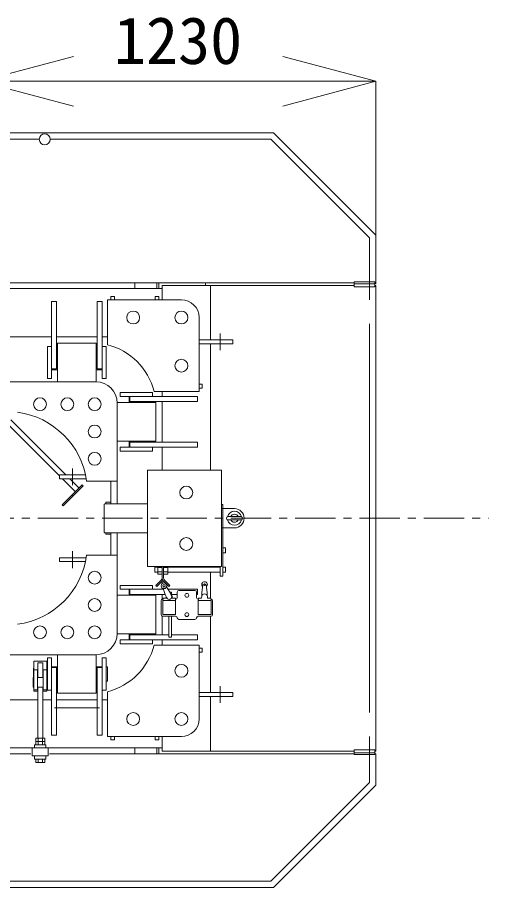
# Model space of a CAD drawing. Units: millimetres, scale not verified. Extents: x -19862 to 20428, y -14084 to 14197.
# Drawn here: x -6227 to -4762, y -6600 to -3890 of the extents above; entities that cross this region are included whole.
import ezdxf
from ezdxf.enums import TextEntityAlignment as Align

# ---------------------------------------------------------------- set-up
doc = ezdxf.new("R2010")
doc.units = ezdxf.units.MM
doc.header["$LTSCALE"] = 100
doc.linetypes.add('USER2', pattern=[2, 1.25, -0.25, 0.25, -0.25])
doc.layers.add('2-0', color=7, linetype='Continuous', lineweight=18)
doc.layers.add('2-1', color=5, linetype='Continuous', lineweight=9)
doc.styles.add('ＭＳ ゴシック', font='')
doc.styles.get('ＭＳ ゴシック').set_extended_font_data('MS Gothic')

msp = doc.modelspace()

# ---------------------------------------------------------------- linework, layer by layer
at = {"layer": '2-0'}
for p, q in [((-7253.8, -4249.8), (-5431.2, -4249.8)), ((-5431.2, -4249.8), (-5112.5, -4568.5)), ((-6525.5, -4270), (-6159.5, -4270)), ((-6125.5, -4270), (-5439.5, -4270)), ((-5112.5, -4716.6), (-5112.5, -4568.5)), ((-5180.7, -4719.8), (-5180.7, -4713.8)), ((-5115.7, -4713.8), (-5180.7, -4713.8)), ((-5115.7, -4728.8), (-5115.7, -4713.8)), ((-7050.7, -4716.6), (-5180.7, -4716.6)), ((-6907.5, -4734.8), (-5777.5, -4734.8)), ((-5862.5, -4734.8), (-5862.5, -4716.6)), ((-5793.5, -4734.8), (-5793.5, -4716.6)), ((-5787.5, -4734.8), (-5787.5, -4716.6)), ((-5777.5, -4724.8), (-5627.5, -4724.8)), ((-5777.5, -4769.8), (-5777.5, -4724.8)), ((-5642.5, -4724.8), (-5642.5, -4716.6)), ((-5637.5, -4724.8), (-5180.7, -4724.8)), ((-5627.5, -4894.8), (-5627.5, -4724.8)), ((-5180.7, -4728.8), (-5180.7, -4719.8)), ((-5115.7, -4719.8), (-5180.7, -4719.8)), ((-5180.7, -4728.8), (-5115.7, -4728.8)), ((-5115.7, -4716.6), (-5112.5, -4716.6)), ((-5115.7, -4724.8), (-5112.5, -4724.8)), ((-5112.5, -6174.8), (-5112.5, -4724.8)), ((-5937.5, -4759.8), (-5937.5, -4769.8)), ((-5925.5, -4759.8), (-5937.5, -4759.8)), ((-5925.5, -4759.8), (-5925.5, -4769.8)), ((-5799.5, -4759.8), (-5799.5, -4769.8)), ((-5787.5, -4759.8), (-5799.5, -4759.8)), ((-5787.5, -4759.8), (-5787.5, -4769.8)), ((-6121.5, -4984.8), (-6121.5, -4774.8)), ((-5979.5, -4984.8), (-5979.5, -4774.8)), ((-5979.5, -4774.8), (-5963.5, -4774.8)), ((-5963.5, -4984.8), (-5963.5, -4774.8)), ((-5947.5, -4769.8), (-5947.5, -4909.8)), ((-5717.5, -4769.8), (-5947.5, -4769.8)), ((-5662.5, -4824.8), (-5662.5, -5054.8)), ((-5132.7, -6054.8), (-5132.7, -4844.8)), ((-5597.5, -4874.8), (-5597.5, -4926.8)), ((-6563.5, -4884.8), (-6121.5, -4884.8)), ((-6105.5, -4884.8), (-5979.5, -4884.8)), ((-5963.5, -4884.8), (-5947.5, -4884.8)), ((-5557.5, -4894.8), (-5662.5, -4894.8)), ((-5557.5, -4894.8), (-5557.5, -4906.8)), ((-6121.5, -4914.8), (-6133.5, -4914.8)), ((-6133.5, -5014.8), (-6133.5, -4914.8)), ((-6121.5, -4914.8), (-6121.5, -5014.8)), ((-6102.5, -4904.8), (-5982.5, -4904.8)), ((-6102.5, -4904.8), (-6102.5, -5024.8)), ((-5982.5, -4904.8), (-5982.5, -5024.8)), ((-5963.5, -4914.8), (-5951.5, -4914.8)), ((-5963.5, -4914.8), (-5963.5, -5014.8)), ((-5951.5, -5014.8), (-5951.5, -4914.8)), ((-5557.5, -4906.8), (-5662.5, -4906.8)), ((-5627.5, -5299.8), (-5627.5, -4906.8)), ((-6105.5, -4942.3), (-6102.5, -4942.3)), ((-5982.5, -4942.3), (-5979.5, -4942.3)), ((-6105.5, -4984.8), (-6121.5, -4984.8)), ((-5979.5, -4984.8), (-5963.5, -4984.8)), ((-6121.5, -4987.3), (-6102.5, -4987.3)), ((-5982.5, -4987.3), (-5963.5, -4987.3)), ((-5984, -5024.8), (-6701, -5024.8)), ((-6121.5, -5014.8), (-6133.5, -5014.8)), ((-6102.5, -5024.8), (-5982.5, -5024.8)), ((-5963.5, -5014.8), (-5951.5, -5014.8)), ((-5652.5, -5032.8), (-5662.5, -5032.8)), ((-5652.5, -5032.8), (-5652.5, -5044.8)), ((-5907.5, -5058.8), (-5807.5, -5058.8)), ((-5907.5, -5070.8), (-5907.5, -5058.8)), ((-5807.5, -5070.8), (-5807.5, -5058.8)), ((-5662.5, -5054.8), (-5802.5, -5054.8)), ((-5777.5, -5070.8), (-5777.5, -5054.8)), ((-5652.5, -5044.8), (-5662.5, -5044.8)), ((-5917.5, -5089.8), (-5917.5, -5209.8)), ((-5797.5, -5089.8), (-5917.5, -5089.8)), ((-5917.5, -5404.8), (-5917.5, -5091.3)), ((-5807.5, -5070.8), (-5907.5, -5070.8)), ((-5880, -5070.8), (-5880, -5089.8)), ((-5877.5, -5070.8), (-5667.5, -5070.8)), ((-5877.5, -5086.8), (-5877.5, -5070.8)), ((-5877.5, -5086.8), (-5667.5, -5086.8)), ((-5835, -5086.8), (-5835, -5089.8)), ((-5797.5, -5089.8), (-5797.5, -5209.8)), ((-5777.5, -5212.8), (-5777.5, -5086.8)), ((-5667.5, -5086.8), (-5667.5, -5070.8)), ((-6248.3, -5143.5), (-6077, -5314.8)), ((-6259.6, -5154.8), (-6096.5, -5318)), ((-5797.5, -5209.8), (-5917.5, -5209.8)), ((-5907.5, -5228.8), (-5907.5, -5240.8)), ((-5807.5, -5228.8), (-5907.5, -5228.8)), ((-5880, -5209.8), (-5880, -5228.8)), ((-5877.5, -5212.8), (-5877.5, -5228.8)), ((-5877.5, -5228.8), (-5667.5, -5228.8)), ((-5835, -5209.8), (-5835, -5212.8)), ((-5807.5, -5228.8), (-5807.5, -5240.8)), ((-5777.5, -5299.8), (-5777.5, -5228.8)), ((-5907.5, -5240.8), (-5807.5, -5240.8)), ((-6056.5, -5294.8), (-6056.5, -5346.8)), ((-5822.5, -5299.8), (-5592.5, -5299.8)), ((-5822.5, -5599.8), (-5822.5, -5299.8)), ((-5592.5, -5599.8), (-5592.5, -5299.8)), ((-6016, -5314.8), (-6096.5, -5314.8)), ((-6087.7, -5326.8), (-6047.5, -5367)), ((-6065, -5326.8), (-6036.2, -5355.6)), ((-6012.5, -5334.8), (-5917.5, -5334.8)), ((-5936.5, -5334.8), (-5936.5, -5404.8)), ((-6057.4, -5376.9), (-6054.2, -5380)), ((-5957.5, -5493.2), (-5957.5, -5406.4)), ((-5952.5, -5399.8), (-5936.5, -5399.8)), ((-5952.5, -5399.8), (-5952.5, -5404.8)), ((-5592.5, -5406.8), (-5588.5, -5406.8)), ((-5588.5, -5629.8), (-5588.5, -5406.8)), ((-5592.5, -5419.8), (-5552.5, -5419.8)), ((-5572.5, -5444.8), (-5532.5, -5444.8)), ((-5572.5, -5454.8), (-5532.5, -5454.8)), ((-5955.9, -5494.8), (-5957.5, -5493.2)), ((-5955.9, -5494.8), (-5822.5, -5494.8)), ((-5952.5, -5494.8), (-5952.5, -5499.8)), ((-5952.5, -5499.8), (-5936.5, -5499.8)), ((-5936.5, -5494.8), (-5936.5, -5564.8)), ((-5917.5, -5808.3), (-5917.5, -5494.8)), ((-5592.5, -5479.8), (-5552.5, -5479.8)), ((-6056.5, -5604.8), (-6056.5, -5552.8)), ((-5580.5, -5541.8), (-5588.5, -5541.8)), ((-5580.5, -5557.8), (-5580.5, -5541.8)), ((-6012.5, -5564.8), (-5917.5, -5564.8)), ((-5580.5, -5557.8), (-5588.5, -5557.8)), ((-6016, -5584.8), (-6096.5, -5584.8)), ((-5822.5, -5599.8), (-5592.5, -5599.8)), ((-5800.5, -5617.8), (-5800.5, -5601.8)), ((-5790.7, -5601.8), (-5800.5, -5601.8)), ((-5790.7, -5623.7), (-5790.7, -5599.8)), ((-5790.7, -5602.9), (-5777.7, -5602.9)), ((-5777.7, -5636.3), (-5777.7, -5599.8)), ((-5773.2, -5635.7), (-5773.2, -5599.8)), ((-5760.2, -5602.9), (-5773.2, -5602.9)), ((-5760.2, -5623.7), (-5760.2, -5599.8)), ((-5597.5, -5601.8), (-5760.2, -5601.8)), ((-5597.5, -5629.8), (-5597.5, -5599.8)), ((-5580.5, -5601.8), (-5588.5, -5601.8)), ((-5580.5, -5617.8), (-5580.5, -5601.8)), ((-5790.7, -5617.8), (-5800.5, -5617.8)), ((-5790.7, -5616.7), (-5777.7, -5616.7)), ((-5777.7, -5623.7), (-5790.7, -5623.7)), ((-5760.2, -5616.7), (-5773.2, -5616.7)), ((-5773.2, -5623.7), (-5760.2, -5623.7)), ((-5597.5, -5617.8), (-5760.2, -5617.8)), ((-5627.5, -5698.8), (-5627.5, -5617.8)), ((-5588.5, -5629.8), (-5597.5, -5629.8)), ((-5580.5, -5617.8), (-5588.5, -5617.8)), ((-5907.5, -5658.8), (-5807.5, -5658.8)), ((-5907.5, -5670.8), (-5907.5, -5658.8)), ((-5807.5, -5670.8), (-5807.5, -5658.8)), ((-5780.7, -5642.7), (-5797.2, -5659.3)), ((-5797.2, -5659.3), (-5794, -5662.4)), ((-5777.5, -5645.9), (-5794, -5662.4)), ((-5777.5, -5653.4), (-5777.5, -5645.9)), ((-5777.5, -5653.4), (-5777.5, -5645.9)), ((-5773.5, -5645.9), (-5757, -5662.4)), ((-5770.3, -5642.7), (-5753.8, -5659.3)), ((-5753.8, -5659.3), (-5757, -5662.4)), ((-5650.5, -5656.4), (-5653.5, -5682.4)), ((-5640.5, -5656.4), (-5637.5, -5682.4)), ((-5807.5, -5670.8), (-5907.5, -5670.8)), ((-5880, -5670.8), (-5880, -5689.8)), ((-5877.5, -5686.8), (-5877.5, -5670.8)), ((-5877.5, -5670.8), (-5773.4, -5670.8)), ((-5877.5, -5686.8), (-5767.9, -5686.8)), ((-5835, -5686.8), (-5835, -5689.8)), ((-5777.5, -5670.8), (-5777.5, -5666.6)), ((-5777.5, -5670.8), (-5777.5, -5666.6)), ((-5777.5, -5702.2), (-5777.5, -5686.8)), ((-5774.2, -5668.4), (-5767.9, -5686.9)), ((-5762.7, -5697.8), (-5767.9, -5686.9)), ((-5763.7, -5663.5), (-5753.4, -5680.1)), ((-5759.2, -5670.8), (-5667.5, -5670.8)), ((-5753.6, -5679.8), (-5748, -5679.8)), ((-5748.3, -5690.9), (-5753.4, -5680.1)), ((-5748, -5688), (-5748, -5679.8)), ((-5748, -5686.8), (-5730.5, -5686.8)), ((-5730.5, -5696.8), (-5730.5, -5679.8)), ((-5725.5, -5674.8), (-5675.5, -5674.8)), ((-5720.5, -5674.8), (-5680.5, -5674.8)), ((-5670.5, -5696.8), (-5670.5, -5679.8)), ((-5670.5, -5686.8), (-5667.5, -5686.8)), ((-5667.5, -5686.8), (-5667.5, -5670.8)), ((-5653.5, -5690.2), (-5653.5, -5682.4)), ((-5637.5, -5690.2), (-5637.5, -5682.4)), ((-5917.5, -5689.8), (-5917.5, -5809.8)), ((-5797.5, -5689.8), (-5917.5, -5689.8)), ((-5797.5, -5689.8), (-5797.5, -5809.8)), ((-5780.5, -5706.8), (-5780.5, -5749.8)), ((-5775.5, -5705.8), (-5774.6, -5699.6)), ((-5775.5, -5701.8), (-5774.9, -5701.8)), ((-5775.5, -5705.8), (-5775.5, -5749.3)), ((-5775.5, -5705.8), (-5735.5, -5705.8)), ((-5773.6, -5698.8), (-5765.9, -5698.8)), ((-5764.9, -5697.9), (-5764.5, -5694)), ((-5746.5, -5693.4), (-5746.1, -5697.9)), ((-5745.1, -5698.8), (-5737.3, -5698.8)), ((-5735.5, -5705.8), (-5736.4, -5699.6)), ((-5736.1, -5701.8), (-5735.5, -5701.8)), ((-5735.5, -5705.8), (-5735.5, -5749.3)), ((-5665.5, -5705.8), (-5664.6, -5699.6)), ((-5665.5, -5701.8), (-5664.9, -5701.8)), ((-5665.5, -5705.8), (-5665.5, -5749.3)), ((-5665.5, -5705.8), (-5625.5, -5705.8)), ((-5663.6, -5698.8), (-5655.9, -5698.8)), ((-5654.9, -5697.9), (-5654.4, -5693.4)), ((-5636.1, -5697.9), (-5636.5, -5693.4)), ((-5636.1, -5697.5), (-5636.1, -5697.9)), ((-5635.1, -5698.8), (-5627.3, -5698.8)), ((-5625.5, -5705.8), (-5626.4, -5699.6)), ((-5626.1, -5701.8), (-5625.5, -5701.8)), ((-5625.5, -5705.8), (-5625.5, -5749.3)), ((-5620.5, -5706.8), (-5620.5, -5749.8)), ((-5777.5, -5812.8), (-5777.5, -5754.4)), ((-5775.5, -5754.8), (-5735.5, -5754.8)), ((-5775, -5749.8), (-5736, -5749.8)), ((-5757, -5819.8), (-5757, -5754.8)), ((-5748, -5819.8), (-5748, -5754.8)), ((-5725.5, -5764.8), (-5675.5, -5764.8)), ((-5720.5, -5764.8), (-5680.5, -5764.8)), ((-5665.5, -5754.8), (-5625.5, -5754.8)), ((-5665, -5749.8), (-5626, -5749.8)), ((-5627.5, -5992.8), (-5627.5, -5754.8)), ((-5797.5, -5809.8), (-5917.5, -5809.8)), ((-5880, -5809.8), (-5880, -5828.8)), ((-5877.5, -5812.8), (-5877.5, -5828.8)), ((-5877.5, -5812.8), (-5757, -5812.8)), ((-5835, -5809.8), (-5835, -5812.8)), ((-5748, -5819.8), (-5757, -5819.8)), ((-5748, -5812.8), (-5667.5, -5812.8)), ((-5667.5, -5812.8), (-5667.5, -5828.8)), ((-5907.5, -5828.8), (-5907.5, -5840.8)), ((-5807.5, -5828.8), (-5907.5, -5828.8)), ((-5907.5, -5840.8), (-5807.5, -5840.8)), ((-5877.5, -5828.8), (-5667.5, -5828.8)), ((-5807.5, -5828.8), (-5807.5, -5840.8)), ((-5662.5, -5844.8), (-5802.5, -5844.8)), ((-5777.5, -5844.8), (-5777.5, -5828.8)), ((-5662.5, -6074.8), (-5662.5, -5844.8)), ((-6701, -5874.8), (-5984, -5874.8)), ((-5982.5, -5874.8), (-6102.5, -5874.8)), ((-6102.5, -5994.8), (-6102.5, -5874.8)), ((-5982.5, -5994.8), (-5982.5, -5874.8)), ((-5652.5, -5854.8), (-5662.5, -5854.8)), ((-5652.5, -5866.8), (-5662.5, -5866.8)), ((-5652.5, -5866.8), (-5652.5, -5854.8)), ((-6176.5, -5988.7), (-6176.5, -5894.8)), ((-6136.5, -5894.8), (-6176.5, -5894.8)), ((-6164.5, -5899.8), (-6148.5, -5899.8)), ((-6164.5, -5899.8), (-6164.5, -5945.7)), ((-6148.5, -5945.7), (-6148.5, -5899.8)), ((-6136.5, -5988.7), (-6136.5, -5894.8)), ((-6133.5, -5884.8), (-6133.5, -5984.8)), ((-6121.5, -5884.8), (-6133.5, -5884.8)), ((-6121.5, -5884.8), (-6121.5, -5914.8)), ((-5951.5, -5884.8), (-5963.5, -5884.8)), ((-5963.5, -5884.8), (-5963.5, -5914.8)), ((-5951.5, -5884.8), (-5951.5, -5984.8)), ((-6177.5, -5945.7), (-6177.5, -5916.8)), ((-6177.5, -5916.8), (-6176.5, -5916.8)), ((-6176.5, -5922.2), (-6165.5, -5922.2)), ((-6165.5, -5983.7), (-6165.5, -5922.2)), ((-6147.5, -5983.7), (-6147.5, -5922.2)), ((-6147.5, -5922.2), (-6136.5, -5922.2)), ((-6136.5, -5916.8), (-6135.5, -5916.8)), ((-6135.5, -5912.3), (-6133.5, -5912.3)), ((-6135.5, -5945.7), (-6135.5, -5912.3)), ((-6121.5, -5912.3), (-6102.5, -5912.3)), ((-6121.5, -5914.8), (-6121.5, -6124.8)), ((-6105.5, -5914.8), (-6121.5, -5914.8)), ((-6105.5, -6124.8), (-6105.5, -5914.8)), ((-5982.5, -5912.3), (-5963.5, -5912.3)), ((-5979.5, -5914.8), (-5963.5, -5914.8)), ((-5979.5, -6124.8), (-5979.5, -5914.8)), ((-5963.5, -5914.8), (-5963.5, -6124.8)), ((-5951.5, -5912.3), (-5947.5, -5912.3)), ((-5947.5, -5912.3), (-5947.5, -5957.3)), ((-6178.5, -5945.7), (-6178.5, -5975.7)), ((-6178.5, -5945.7), (-6176.5, -5945.7)), ((-6165.5, -5945.7), (-6147.5, -5945.7)), ((-6136.5, -5945.7), (-6134.5, -5945.7)), ((-6134.5, -5945.7), (-6134.5, -5975.7)), ((-6134.5, -5957.3), (-6133.5, -5957.3)), ((-6105.5, -5957.3), (-6102.5, -5957.3)), ((-5982.5, -5957.3), (-5979.5, -5957.3)), ((-5951.5, -5957.3), (-5947.5, -5957.3)), ((-6178.5, -5975.7), (-6176.5, -5975.7)), ((-6176.5, -5983.7), (-6165.5, -5983.7)), ((-6165.5, -5975.7), (-6147.5, -5975.7)), ((-6164.5, -5975.7), (-6164.5, -6134.8)), ((-6148.5, -6134.8), (-6148.5, -5975.7)), ((-6147.5, -5983.7), (-6136.5, -5983.7)), ((-6136.5, -5975.7), (-6134.5, -5975.7)), ((-6121.5, -5984.8), (-6133.5, -5984.8)), ((-5951.5, -5984.8), (-5963.5, -5984.8)), ((-5597.5, -6024.8), (-5597.5, -5972.8)), ((-6520.5, -6014.8), (-6164.5, -6014.8)), ((-6176.5, -5988.7), (-6164.5, -5988.7)), ((-6148.5, -5988.7), (-6136.5, -5988.7)), ((-6148.5, -6014.8), (-6121.5, -6014.8)), ((-6105.5, -6014.8), (-5979.5, -6014.8)), ((-5982.5, -5994.8), (-6102.5, -5994.8)), ((-5963.5, -6014.8), (-5947.5, -6014.8)), ((-5947.5, -6129.8), (-5947.5, -5989.8)), ((-5557.5, -6004.8), (-5662.5, -6004.8)), ((-5627.5, -6174.8), (-5627.5, -6004.8)), ((-5972.5, -6039.8), (-6112.5, -6039.8)), ((-6142.6, -6134.8), (-6170.4, -6134.8)), ((-6170.4, -6154.8), (-6170.4, -6134.8)), ((-6142.6, -6144.8), (-6170.4, -6144.8)), ((-6163.4, -6154.8), (-6163.4, -6134.8)), ((-6149.6, -6154.8), (-6149.6, -6134.8)), ((-6142.6, -6154.8), (-6142.6, -6134.8)), ((-6105.5, -6124.8), (-6121.5, -6124.8)), ((-5979.5, -6124.8), (-5963.5, -6124.8)), ((-5717.5, -6129.8), (-5947.5, -6129.8)), ((-5937.5, -6139.8), (-5937.5, -6129.8)), ((-5925.5, -6139.8), (-5937.5, -6139.8)), ((-5925.5, -6139.8), (-5925.5, -6129.8)), ((-5799.5, -6139.8), (-5799.5, -6129.8)), ((-5787.5, -6139.8), (-5799.5, -6139.8)), ((-5787.5, -6139.8), (-5787.5, -6129.8)), ((-5777.5, -6174.8), (-5777.5, -6129.8)), ((-5132.7, -6129.6), (-5132.7, -6272.8)), ((-6907.5, -6164.8), (-5777.5, -6164.8)), ((-6181.5, -6189.8), (-6181.5, -6164.8)), ((-6174, -6154.8), (-6174, -6164.8)), ((-6131.5, -6189.8), (-6131.5, -6164.8)), ((-5862.5, -6183), (-5862.5, -6164.8)), ((-5793.5, -6183), (-5793.5, -6164.8)), ((-5787.5, -6183), (-5787.5, -6164.8)), ((-5777.5, -6174.8), (-5627.5, -6174.8)), ((-5637.5, -6174.8), (-5180.7, -6174.8)), ((-5180.7, -6179.8), (-5180.7, -6170.8)), ((-5180.7, -6170.8), (-5115.7, -6170.8)), ((-5115.7, -6170.8), (-5115.7, -6185.8)), ((-5115.7, -6174.8), (-5112.5, -6174.8)), ((-6501.7, -6183), (-6185.7, -6183)), ((-6181.5, -6189.8), (-6131.5, -6189.8)), ((-6174, -6199.8), (-6174, -6189.8)), ((-6170.4, -6199.8), (-6170.4, -6209.8)), ((-6163.4, -6209.8), (-6163.4, -6199.8)), ((-6149.6, -6209.8), (-6149.6, -6199.8)), ((-6142.6, -6199.8), (-6142.6, -6209.8)), ((-6127.7, -6183), (-5180.7, -6183)), ((-5180.7, -6179.8), (-5180.7, -6185.8)), ((-5180.7, -6179.8), (-5115.7, -6179.8)), ((-5180.7, -6185.8), (-5115.7, -6185.8)), ((-5115.7, -6183), (-5112.5, -6183)), ((-5112.5, -6183), (-5112.5, -6281.1)), ((-6142.6, -6209.8), (-6170.4, -6209.8)), ((-5439.5, -6579.6), (-5132.7, -6272.8)), ((-5431.2, -6599.8), (-5112.5, -6281.1)), ((-7435.5, -6579.6), (-5439.5, -6579.6)), ((-7443.8, -6599.8), (-5431.2, -6599.8))]:
    msp.add_line(p, q, dxfattribs=at)
at = {"layer": '2-0', "color": 3, "linetype": 'USER2'}
msp.add_line((-8163.7, -5449.8), (-4762.3, -5449.8), dxfattribs=at)
at = {"layer": '2-0'}
for points in [[(-5439.5, -4270), (-5132.7, -4576.8), (-5132.7, -4770)], [(-6105.5, -4984.8), (-6105.5, -4774.8), (-6121.5, -4774.8)], [(-5877.5, -5212.8), (-5667.5, -5212.8), (-5667.5, -5228.8)], [(-6096.5, -5314.8), (-6096.5, -5326.8), (-6013.7, -5326.8)], [(-6088.5, -5408), (-6026.3, -5345.7), (-6023.1, -5348.9)], [(-6088.5, -5408), (-6085.3, -5411.1), (-6023.1, -5348.9)], [(-5957.5, -5406.4), (-5955.9, -5404.8), (-5822.5, -5404.8)], [(-6096.5, -5584.8), (-6096.5, -5572.8), (-6013.7, -5572.8)], [(-5557.5, -6004.8), (-5557.5, -5992.8), (-5662.5, -5992.8)], [(-6174, -6154.8), (-6139, -6154.8), (-6139, -6164.8)], [(-6174, -6199.8), (-6139, -6199.8), (-6139, -6189.8)]]:
    msp.add_lwpolyline(points, dxfattribs=at)
for centre, radius in [((-6142.5, -4270), 17), ((-5867.5, -4824.8), 20), ((-5717.5, -4824.8), 20), ((-5717.5, -4974.8), 20), ((-6157.5, -5094.8), 20), ((-6072.5, -5094.8), 20), ((-5987.5, -5094.8), 20), ((-5987.5, -5179.8), 20), ((-5987.5, -5264.8), 20), ((-5702.5, -5369.8), 20), ((-5702.5, -5529.8), 20), ((-5987.5, -5634.8), 20), ((-5771.8, -5660), 8.75), ((-5771.8, -5660), 4), ((-5645.5, -5656.4), 2.5), ((-5700.5, -5689.8), 6), ((-5987.5, -5719.8), 20), ((-5700.5, -5749.8), 6), ((-6157.5, -5804.8), 20), ((-6072.5, -5804.8), 20), ((-5987.5, -5804.8), 20), ((-5717.5, -5924.8), 20), ((-5867.5, -6074.8), 20), ((-5717.5, -6074.8), 20)]:
    msp.add_circle(centre, radius, dxfattribs=at)
for centre, radius, start, end in [((-5717.5, -4824.8), 55, 0, 90), ((-5996.4, -5103.7), 200, 14.1593, 75.8407), ((-5984, -5091.3), 66.5, 0, 90), ((-6260.3, -5367.6), 250, 7.5469, 82.4531), ((-5572.5, -5449.8), 5, 90, 270), ((-5552.5, -5449.8), 22, 12.5422, 167.4578), ((-5552.5, -5449.8), 12.5, 23.5782, 156.4218), ((-5552.5, -5449.8), 30, 270, 90), ((-5532.5, -5449.8), 5, 270, 90), ((-5552.5, -5449.8), 22, 192.5422, 347.4578), ((-5552.5, -5449.8), 12.5, 203.5782, 336.4218), ((-6260.3, -5532), 250, 277.5469, 352.4531), ((-5787.7, -5635.7), 10, 315, 360), ((-5763.2, -5635.7), 14.5, 180, 225), ((-5787.7, -5635.7), 14.5, 315, 327.6535), ((-5763.2, -5635.7), 10, 180, 225), ((-5645.5, -5656.4), 8.75, 311.3613, 228.6389), ((-5755.5, -5694.4), 9, 5.8721, 52.6267), ((-5725.5, -5679.8), 5, 90, 180), ((-5675.5, -5679.8), 5, 0, 90), ((-5645.5, -5694.4), 9, 5.872, 174.1279), ((-5775.5, -5706.8), 5, 90, 180), ((-5773.6, -5699.8), 1, 89.9992, 171.9999), ((-5765.9, -5697.8), 1, 270, 354.1279), ((-5755.5, -5694.4), 8, 205.3607, 25.3607), ((-5745.1, -5697.8), 1, 185.8721, 270.0001), ((-5737.3, -5699.8), 1, 8, 90), ((-5735.5, -5696.8), 5, 270, 0), ((-5665.5, -5696.8), 5, 180, 270), ((-5663.6, -5699.8), 1, 89.9992, 171.9999), ((-5655.9, -5697.8), 1, 270, 354.1279), ((-5635.1, -5697.8), 1, 185.8721, 270.0001), ((-5627.3, -5699.8), 1, 8, 90), ((-5625.5, -5706.8), 5, 0, 90), ((-5775.5, -5749.8), 5, 180, 270), ((-5775, -5749.3), 0.5, 180, 270), ((-5736, -5749.3), 0.5, 270, 0), ((-5735.5, -5759.8), 5, 0, 90), ((-5725.5, -5759.8), 5, 180, 270), ((-5675.5, -5759.8), 5, 270, 360), ((-5665.5, -5759.8), 5, 90, 180), ((-5665, -5749.3), 0.5, 180, 270), ((-5626, -5749.3), 0.5, 270, 0), ((-5625.5, -5749.8), 5, 270, 0), ((-5984, -5808.3), 66.5, 270, 0), ((-5996.4, -5795.9), 200, 284.1593, 345.8407), ((-5717.5, -6074.8), 55, 270, 0)]:
    msp.add_arc(centre, radius, start, end, dxfattribs=at)
at = {"layer": '2-1'}
for p, q in [((-6342.5, -4089.4), (-6052.7, -4011.8)), ((-5112.5, -4089.4), (-5402.3, -4011.8)), ((-6342.5, -4089.4), (-6052.7, -4167.1)), ((-5112.5, -4089.4), (-5402.3, -4167.1))]:
    msp.add_line(p, q, dxfattribs=at)
at = {"layer": '2-1', "color": 2}
msp.add_line((-6342.5, -4089.4), (-5112.5, -4089.4), dxfattribs=at)
at = {"layer": '2-1', "color": 4}
msp.add_line((-5112.5, -4089.4), (-5112.5, -4720.3), dxfattribs=at)

# ---------------------------------------------------------------- texts
at = {"layer": '2-1', "color": 7, "style": 'ＭＳ ゴシック'}
msp.add_text('1230', height=146.6, dxfattribs=at).set_placement((-5927.5, -4079.4), align=Align.BOTTOM_LEFT)

doc.saveas('drawing.dxf')
